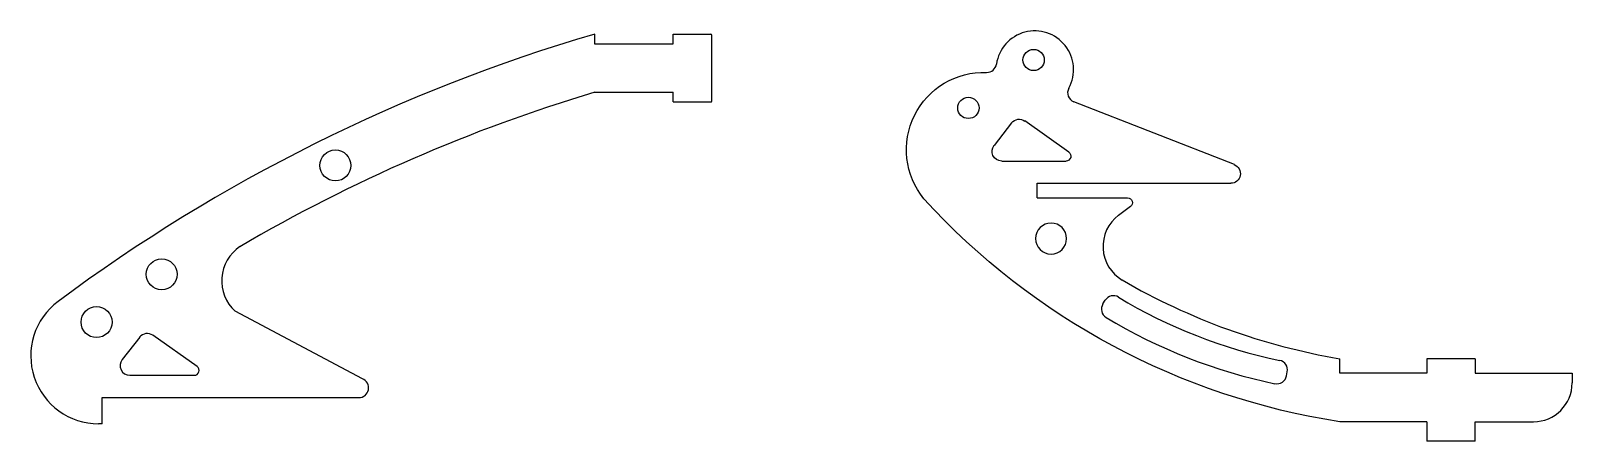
# Model space of a CAD drawing. Header units: millimetres. Extents: x 302 to 461, y 131 to 174.
import ezdxf

# ---------------------------------------------------------------- set-up
doc = ezdxf.new("R2010")
doc.units = ezdxf.units.MM
doc.layers.add('Monocoque Seitenteil', color=252, linetype='Continuous')

msp = doc.modelspace()

# ---------------------------------------------------------------- linework, layer by layer
at = {"layer": 'Monocoque Seitenteil'}
for p, q in [((360.37, 173.49), (360.37, 172.49)), ((360.37, 172.49), (368.47, 172.49)), ((368.47, 172.49), (368.47, 173.49)), ((368.47, 173.49), (372.37, 173.49)), ((372.47, 166.59), (372.47, 173.39)), ((360.37, 167.49), (368.47, 167.49)), ((368.47, 166.49), (368.47, 167.49)), ((368.47, 166.49), (372.37, 166.49)), ((415.71, 155.69), (414.49, 154.79)), ((336.38, 137.92), (323.23, 144.91)), ((412.86, 145.65), (413.1, 146.03)), ((313.38, 142.22), (311.56, 139.91)), ((319.3, 139.2), (314.74, 142.42)), ((431.83, 138.22), (431.91, 138.66)), ((312.35, 138.29), (319.01, 138.29)), ((309.52, 133.29), (309.52, 135.99)), ((309.52, 135.99), (336.02, 135.99)), ((309.52, 133.29), (309.13, 133.29))]:
    msp.add_line(p, q, dxfattribs=at)
at = {"layer": 'Monocoque Seitenteil', "extrusion": (3.37446e-32, -1.83697e-16, -1)}
for p, q in [((426.44, 160.03), (409.86, 166.51)), ((403.43, 164.33), (401.62, 162.01)), ((409.35, 161.3), (404.8, 164.53)), ((402.41, 160.4), (409.06, 160.4))]:
    msp.add_line(p, q, dxfattribs=at)
at = {"layer": 'Monocoque Seitenteil', "extrusion": (-1.83697e-16, 1, -1.83697e-16)}
for p, q in [((406.07, 156.6), (406.07, 158.1)), ((406.07, 158.1), (426.07, 158.1)), ((406.07, 156.6), (415.42, 156.6))]:
    msp.add_line(p, q, dxfattribs=at)
at = {"layer": 'Monocoque Seitenteil', "extrusion": (-1.83697e-16, -1, -1.83697e-16)}
for p, q in [((437.33, 138.5), (437.33, 140)), ((451.33, 140), (446.33, 140)), ((446.33, 140), (446.33, 138.5)), ((451.33, 140), (451.33, 138.5)), ((446.33, 138.5), (437.33, 138.5)), ((451.33, 138.5), (461.33, 138.5)), ((461.33, 138.5), (461.33, 137.5)), ((446.33, 133.5), (437.33, 133.5)), ((446.33, 133.5), (446.33, 131.5)), ((451.33, 131.5), (451.33, 133.5)), ((451.33, 133.5), (457.33, 133.5)), ((451.33, 131.5), (446.33, 131.5))]:
    msp.add_line(p, q, dxfattribs=at)
at = {"layer": 'Monocoque Seitenteil'}
for centre, radius in [((405.71, 170.82), 1.1), ((398.97, 165.88), 1.1), ((333.59, 159.94), 1.6), ((315.65, 148.71), 1.6), ((308.92, 143.78), 1.6)]:
    msp.add_circle(centre, radius, dxfattribs=at)
at = {"layer": 'Monocoque Seitenteil', "extrusion": (3.37446e-32, -1.83697e-16, -1)}
msp.add_circle((-407.51, 152.4), 1.6, dxfattribs=at)
at = {"layer": 'Monocoque Seitenteil'}
for centre, radius, start, end in [((405.83, 169.83), 4, 331.5244, 171.7688), ((409.55, 5.23), 175.3, 106.292, 126.6335), ((372.37, 173.39), 0.1, 0, 90), ((400.88, 170.54), 1, 268.1182, 351.7688), ((408.07, 7.64), 166.81, 106.6122, 120.3702), ((410.22, 167.44), 1, 151.5244, 248.6506), ((372.37, 166.59), 0.1, 270, 0), ((416.87, 151.58), 4, 126.4756, 239.8168), ((326.09, 148.04), 4.24, 123.8247, 227.5884), ((448.4, 205.79), 66.71, 239.8168, 260.4507), ((413.95, 145.5), 1, 58.8826, 147.8215), ((309.13, 140.29), 7, 126.7154, 270), ((413.71, 145.12), 1, 147.8215, 238.8738), ((441.85, 191.73), 53, 238.8826, 258.3257), ((441.85, 191.73), 55.45, 238.8738, 258.3344), ((314.16, 141.6), 1, 54.7507, 141.8997), ((312.35, 139.29), 1, 141.8997, 270), ((319.01, 138.79), 0.5, 270, 54.7507), ((430.93, 138.85), 1, 349.3868, 78.3257), ((336.02, 136.99), 1, 270, 68.6506), ((430.84, 138.41), 1, 258.3344, 349.3868), ((457.33, 137.5), 4, 270, 0)]:
    msp.add_arc(centre, radius, start, end, dxfattribs=at)
at = {"layer": 'Monocoque Seitenteil', "extrusion": (3.37446e-32, -1.83697e-16, -1)}
for centre, radius, start, end in [((-400.58, 161.55), 8, 320.8416, 91.8818), ((-404.22, 163.71), 1, 38.1003, 125.2493), ((-402.41, 161.4), 1, 270, 38.1003), ((-409.06, 160.9), 0.5, 125.2493, 270), ((-426.07, 159.1), 1, 111.3494, 270), ((-448.4, 205.79), 73.13, 278.7044, 317.621), ((-415.42, 156.1), 0.5, 90, 235.0046)]:
    msp.add_arc(centre, radius, start, end, dxfattribs=at)

doc.saveas('drawing.dxf')
